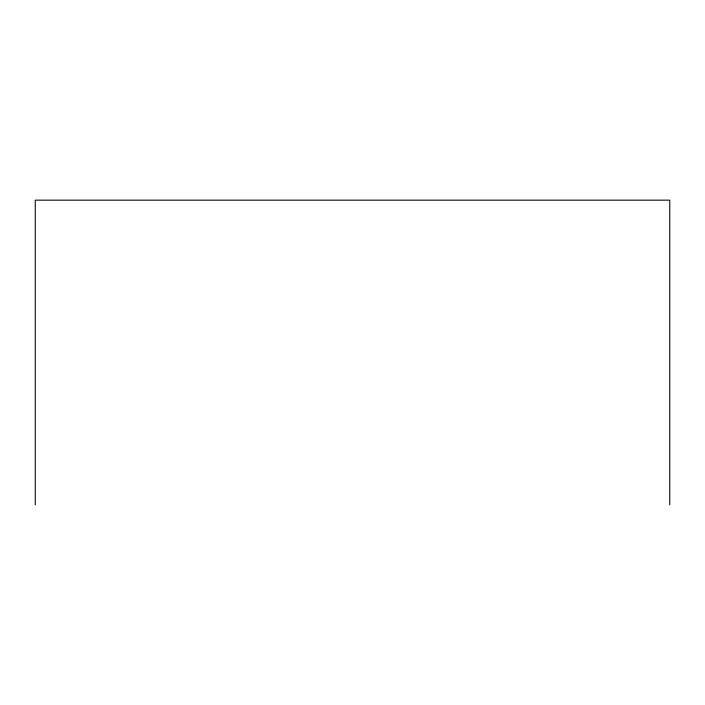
<?xml version="1.0" encoding="UTF-8"?>
<svg xmlns="http://www.w3.org/2000/svg" width="705" height="705" viewBox="0 0 705 705"><rect width="100%" height="100%" fill="white"/><g stroke="black" fill="none" stroke-linecap="round" stroke-linejoin="round"><path stroke-width="1.06" d="M669.75 504.842L669.75 200.158L35.25 200.158L35.25 504.842"/></g></svg>
